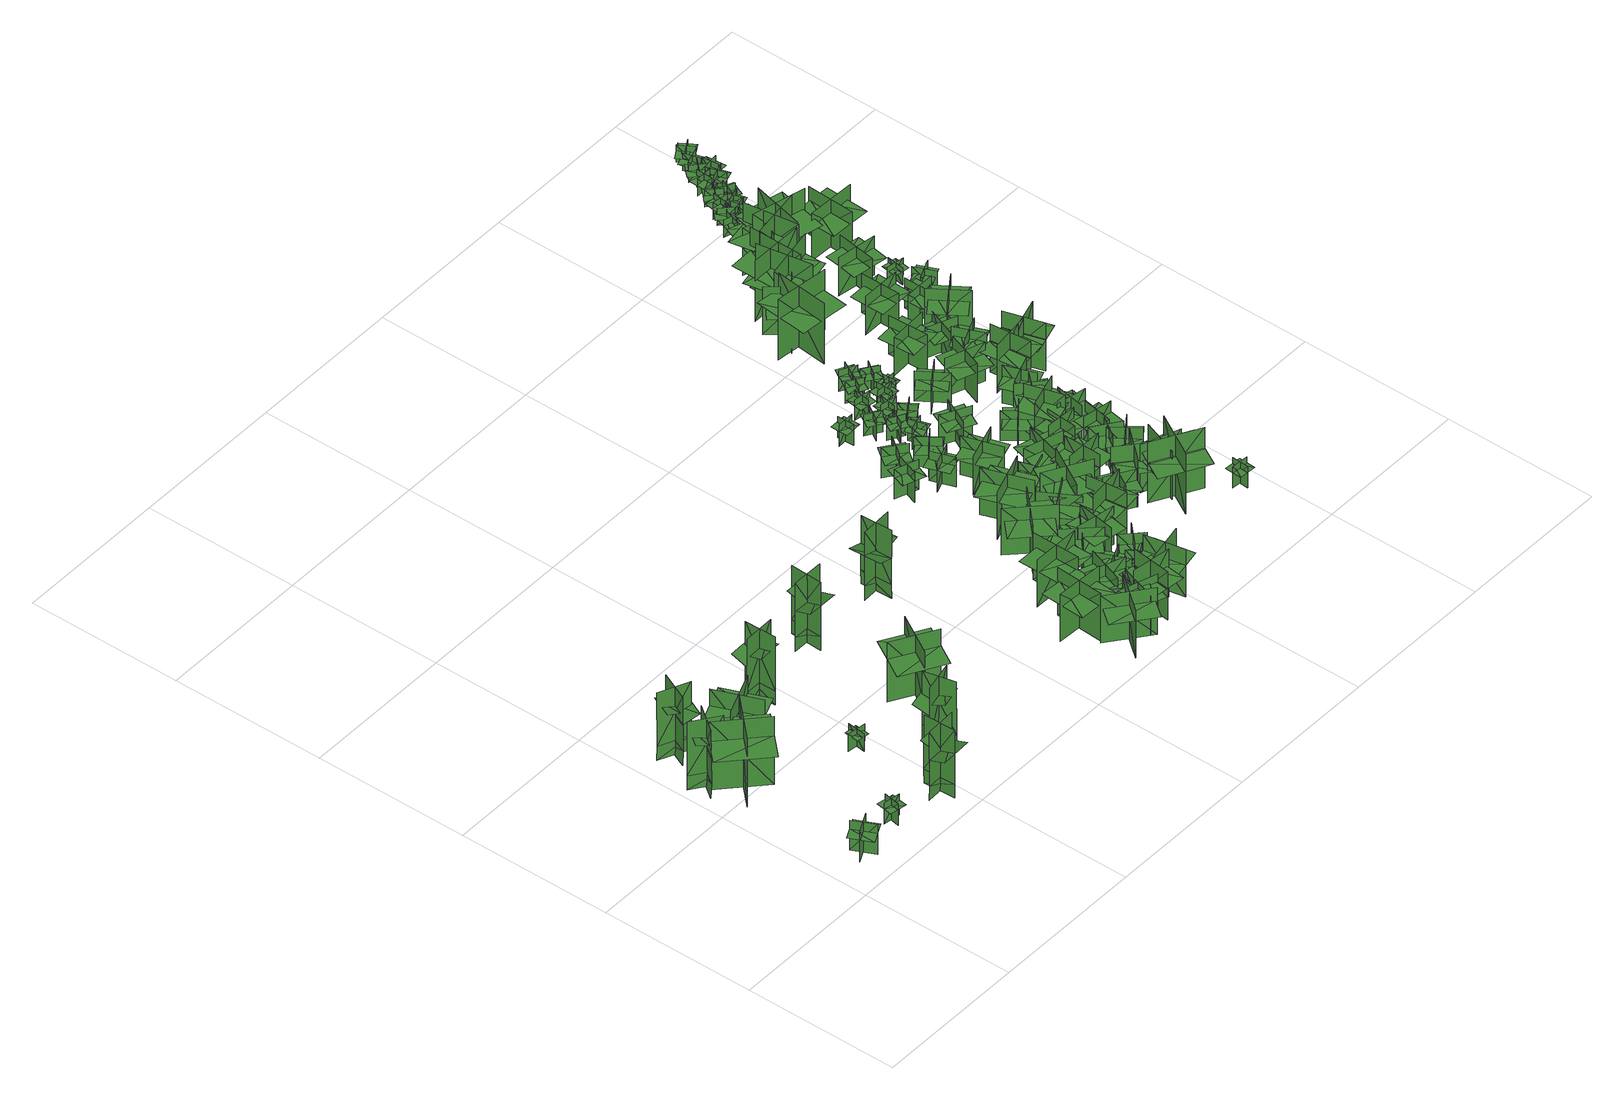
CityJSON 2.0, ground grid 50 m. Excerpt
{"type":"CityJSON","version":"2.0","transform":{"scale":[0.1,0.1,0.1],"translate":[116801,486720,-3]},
"CityObjects":{
"tree1":{"type":"SolitaryVegetationObject","geometry":[{"type":"MultiSurface","lod":"1","boundaries":[[[0,1,2]],[[0,2,3]],[[4,5,6]],[[4,6,7]],[[8,9,10]],[[8,10,11]],[[8,11,12]],[[8,12,13]]]}]},
"tree2":{"type":"SolitaryVegetationObject","geometry":[{"type":"MultiSurface","lod":"1","boundaries":[[[14,15,16]],[[14,16,17]],[[18,19,20]],[[18,20,21]],[[22,23,19]],[[22,19,18]],[[24,25,15]],[[24,15,14]],[[26,27,28]],[[26,28,29]],[[30,31,32]],[[30,32,33]]]}]},
"tree3":{"type":"SolitaryVegetationObject","geometry":[{"type":"MultiSurface","lod":"1","boundaries":[[[34,35,36]],[[34,36,37]],[[38,39,40]],[[38,40,41]],[[42,43,44]],[[42,44,45]],[[42,45,46]],[[42,46,47]]]}]},
"tree4":{"type":"SolitaryVegetationObject","geometry":[{"type":"MultiSurface","lod":"1","boundaries":[[[48,49,50]],[[48,50,51]],[[52,53,54]],[[52,54,55]],[[56,57,58]],[[56,58,59]],[[56,59,60]],[[56,60,61]]]}]},
"tree5":{"type":"SolitaryVegetationObject","geometry":[{"type":"MultiSurface","lod":"1","boundaries":[[[62,63,64]],[[62,64,65]],[[66,67,68]],[[66,68,69]],[[70,71,67]],[[70,67,66]],[[72,73,63]],[[72,63,62]],[[74,75,76]],[[74,76,77]],[[78,79,80]],[[78,80,81]]]}]},
"tree6":{"type":"SolitaryVegetationObject","geometry":[{"type":"MultiSurface","lod":"1","boundaries":[[[82,83,84]],[[82,84,85]],[[86,87,88]],[[86,88,89]],[[90,91,92]],[[90,92,93]],[[90,93,94]],[[90,94,95]]]}]},
"tree7":{"type":"SolitaryVegetationObject","geometry":[{"type":"MultiSurface","lod":"1","boundaries":[[[96,97,98]],[[96,98,99]],[[100,101,102]],[[100,102,103]],[[104,105,101]],[[104,101,100]],[[106,107,97]],[[106,97,96]],[[108,109,110]],[[108,110,111]],[[112,113,114]],[[112,114,115]]]}]},
"tree8":{"type":"SolitaryVegetationObject","geometry":[{"type":"MultiSurface","lod":"1","boundaries":[[[116,117,118]],[[116,118,119]],[[120,121,122]],[[120,122,123]],[[124,125,126]],[[124,126,127]],[[124,127,128]],[[124,128,129]]]}]},
"tree9":{"type":"SolitaryVegetationObject","geometry":[{"type":"MultiSurface","lod":"1","boundaries":[[[130,131,132]],[[130,132,133]],[[134,135,136]],[[134,136,137]],[[138,139,135]],[[138,135,134]],[[140,141,131]],[[140,131,130]],[[142,143,144]],[[142,144,145]],[[146,147,148]],[[146,148,149]]]}]},
"tree10":{"type":"SolitaryVegetationObject","geometry":[{"type":"MultiSurface","lod":"1","boundaries":[[[150,151,152]],[[150,152,153]],[[154,155,156]],[[154,156,157]],[[158,159,155]],[[158,155,154]],[[160,161,151]],[[160,151,150]],[[162,163,164]],[[162,164,165]],[[166,167,168]],[[166,168,169]]]}]},
"tree11":{"type":"SolitaryVegetationObject","geometry":[{"type":"MultiSurface","lod":"1","boundaries":[[[170,171,172]],[[170,172,173]],[[174,175,176]],[[174,176,177]],[[178,179,180]],[[178,180,181]],[[178,181,182]],[[178,182,183]]]}]},
"tree12":{"type":"SolitaryVegetationObject","geometry":[{"type":"MultiSurface","lod":"1","boundaries":[[[184,185,186]],[[184,186,187]],[[188,189,190]],[[188,190,191]],[[192,193,189]],[[192,189,188]],[[194,195,185]],[[194,185,184]],[[196,197,198]],[[196,198,199]],[[200,201,202]],[[200,202,203]]]}]},
"tree13":{"type":"SolitaryVegetationObject","geometry":[{"type":"MultiSurface","lod":"1","boundaries":[[[204,205,206]],[[204,206,207]],[[208,209,210]],[[208,210,211]],[[212,213,209]],[[212,209,208]],[[214,215,205]],[[214,205,204]],[[216,217,218]],[[216,218,219]],[[220,221,222]],[[220,222,223]]]}]},
"tree14":{"type":"SolitaryVegetationObject","geometry":[{"type":"MultiSurface","lod":"1","boundaries":[[[224,225,226]],[[224,226,227]],[[228,229,230]],[[228,230,231]],[[232,233,234]],[[232,234,235]],[[232,235,236]],[[232,236,237]]]}]},
"tree15":{"type":"SolitaryVegetationObject","geometry":[{"type":"MultiSurface","lod":"1","boundaries":[[[238,239,240]],[[238,240,241]],[[242,243,244]],[[242,244,245]],[[246,247,248]],[[246,248,249]],[[246,249,250]],[[246,250,251]]]}]},
"tree16":{"type":"SolitaryVegetationObject","geometry":[{"type":"MultiSurface","lod":"1","boundaries":[[[252,253,254]],[[252,254,255]],[[256,257,258]],[[256,258,259]],[[260,261,262]],[[260,262,263]],[[260,263,264]],[[260,264,265]]]}]},
"tree17":{"type":"SolitaryVegetationObject","geometry":[{"type":"MultiSurface","lod":"1","boundaries":[[[266,267,268]],[[266,268,269]],[[270,271,272]],[[270,272,273]],[[274,275,276]],[[274,276,277]],[[274,277,278]],[[274,278,279]]]}]},
"tree18":{"type":"SolitaryVegetationObject","geometry":[{"type":"MultiSurface","lod":"1","boundaries":[[[280,281,282]],[[280,282,283]],[[284,285,286]],[[284,286,287]],[[288,289,290]],[[288,290,291]],[[288,291,292]],[[288,292,293]]]}]},
"tree19":{"type":"SolitaryVegetationObject","geometry":[{"type":"MultiSurface","lod":"1","boundaries":[[[294,295,296]],[[294,296,297]],[[298,299,300]],[[298,300,301]],[[302,303,304]],[[302,304,305]],[[302,303,306]],[[302,306,307]]]}]},
"tree20":{"type":"SolitaryVegetationObject","geometry":[{"type":"MultiSurface","lod":"1","boundaries":[[[308,309,310]],[[308,310,311]],[[312,313,314]],[[312,314,315]],[[316,317,318]],[[316,318,319]],[[316,319,320]],[[316,320,321]]]}]},
"tree21":{"type":"SolitaryVegetationObject","geometry":[{"type":"MultiSurface","lod":"1","boundaries":[[[322,323,324]],[[322,324,325]],[[326,327,328]],[[326,328,329]],[[330,331,332]],[[330,332,333]],[[330,333,334]],[[330,334,335]]]}]},
"tree22":{"type":"SolitaryVegetationObject","geometry":[{"type":"MultiSurface","lod":"1","boundaries":[[[336,337,338]],[[336,338,339]],[[340,341,342]],[[340,342,343]],[[344,345,346]],[[344,346,347]],[[344,345,348]],[[344,348,349]]]}]},
"tree23":{"type":"SolitaryVegetationObject","geometry":[{"type":"MultiSurface","lod":"1","boundaries":[[[350,351,352]],[[350,352,353]],[[354,355,356]],[[354,356,357]],[[358,359,360]],[[358,360,361]],[[358,361,362]],[[358,362,363]]]}]},
"tree24":{"type":"SolitaryVegetationObject","geometry":[{"type":"MultiSurface","lod":"1","boundaries":[[[364,365,366]],[[364,366,367]],[[368,369,370]],[[368,370,371]],[[372,373,374]],[[372,374,375]],[[372,375,376]],[[372,376,377]]]}]},
"tree25":{"type":"SolitaryVegetationObject","geometry":[{"type":"MultiSurface","lod":"1","boundaries":[[[378,379,380]],[[378,380,381]],[[382,383,384]],[[382,384,385]],[[386,387,388]],[[386,388,389]],[[386,389,390]],[[386,390,391]]]}]},
"tree26":{"type":"SolitaryVegetationObject","geometry":[{"type":"MultiSurface","lod":"1","boundaries":[[[392,393,394]],[[392,394,395]],[[396,397,398]],[[396,398,399]],[[400,401,402]],[[400,402,403]],[[400,401,404]],[[400,404,405]]]}]},
"tree27":{"type":"SolitaryVegetationObject","geometry":[{"type":"MultiSurface","lod":"1","boundaries":[[[406,407,408]],[[406,408,409]],[[410,411,412]],[[410,412,413]],[[414,415,416]],[[414,416,417]],[[414,417,418]],[[414,418,419]]]}]},
"tree28":{"type":"SolitaryVegetationObject","geometry":[{"type":"MultiSurface","lod":"1","boundaries":[[[420,421,422]],[[420,422,423]],[[424,425,426]],[[424,426,427]],[[428,429,430]],[[428,430,431]],[[428,431,432]],[[428,432,433]]]}]},
"tree29":{"type":"SolitaryVegetationObject","geometry":[{"type":"MultiSurface","lod":"1","boundaries":[[[434,435,436]],[[434,436,437]],[[438,439,440]],[[438,440,441]],[[442,443,444]],[[442,444,445]],[[442,445,446]],[[442,446,447]]]}]},
"tree30":{"type":"SolitaryVegetationObject","geometry":[{"type":"MultiSurface","lod":"1","boundaries":[[[448,449,450]],[[448,450,451]],[[452,453,454]],[[452,454,455]],[[456,457,458]],[[456,458,459]],[[456,459,460]],[[456,460,461]]]}]},
"tree31":{"type":"SolitaryVegetationObject","geometry":[{"type":"MultiSurface","lod":"1","boundaries":[[[462,463,464]],[[462,464,465]],[[466,467,468]],[[466,468,469]],[[470,471,472]],[[470,472,473]],[[470,471,474]],[[470,474,475]]]}]},
"tree32":{"type":"SolitaryVegetationObject","geometry":[{"type":"MultiSurface","lod":"1","boundaries":[[[476,477,478]],[[476,478,479]],[[480,481,482]],[[480,482,483]],[[484,485,486]],[[484,486,487]],[[484,487,488]],[[484,488,489]]]}]},
"tree33":{"type":"SolitaryVegetationObject","geometry":[{"type":"MultiSurface","lod":"1","boundaries":[[[490,491,492]],[[490,492,493]],[[494,495,496]],[[494,496,497]],[[498,499,500]],[[498,500,501]],[[498,501,502]],[[498,502,503]]]}]},
"tree34":{"type":"SolitaryVegetationObject","geometry":[{"type":"MultiSurface","lod":"1","boundaries":[[[504,505,506]],[[504,506,507]],[[508,509,510]],[[508,510,511]],[[512,513,514]],[[512,514,515]],[[512,515,516]],[[512,516,517]]]}]},
"tree35":{"type":"SolitaryVegetationObject","geometry":[{"type":"MultiSurface","lod":"1","boundaries":[[[518,519,520]],[[518,520,521]],[[522,523,524]],[[522,524,525]],[[526,527,528]],[[526,528,529]],[[526,529,530]],[[526,530,531]]]}]},
"tree36":{"type":"SolitaryVegetationObject","geometry":[{"type":"MultiSurface","lod":"1","boundaries":[[[532,533,534]],[[532,534,535]],[[536,537,538]],[[536,538,539]],[[540,541,542]],[[540,542,543]],[[540,543,544]],[[540,544,545]]]}]},
"tree37":{"type":"SolitaryVegetationObject","geometry":[{"type":"MultiSurface","lod":"1","boundaries":[[[546,547,548]],[[546,548,549]],[[550,551,552]],[[550,552,553]],[[554,555,556]],[[554,556,557]],[[554,557,558]],[[554,558,559]]]}]},
"tree38":{"type":"SolitaryVegetationObject","geometry":[{"type":"MultiSurface","lod":"1","boundaries":[[[560,561,562]],[[560,562,563]],[[564,565,566]],[[564,566,567]],[[568,569,570]],[[568,570,571]],[[568,571,572]],[[568,572,573]]]}]},
"tree39":{"type":"SolitaryVegetationObject","geometry":[{"type":"MultiSurface","lod":"1","boundaries":[[[574,575,576]],[[574,576,577]],[[578,579,580]],[[578,580,581]],[[582,583,584]],[[582,584,585]],[[582,585,586]],[[582,586,587]]]}]},
"tree40":{"type":"SolitaryVegetationObject","geometry":[{"type":"MultiSurface","lod":"1","boundaries":[[[588,589,590]],[[588,590,591]],[[592,593,594]],[[592,594,595]],[[596,597,598]],[[596,598,599]],[[596,599,600]],[[596,600,601]]]}]},
"tree41":{"type":"SolitaryVegetationObject","geometry":[{"type":"MultiSurface","lod":"1","boundaries":[[[602,603,604]],[[602,604,605]],[[606,607,608]],[[606,608,609]],[[610,611,612]],[[610,612,613]],[[610,613,614]],[[610,614,615]]]}]},
"tree42":{"type":"SolitaryVegetationObject","geometry":[{"type":"MultiSurface","lod":"1","boundaries":[[[616,617,618]],[[616,618,619]],[[620,621,622]],[[620,622,623]],[[624,625,626]],[[624,626,627]],[[624,627,628]],[[624,628,629]]]}]},
"tree43":{"type":"SolitaryVegetationObject","geometry":[{"type":"MultiSurface","lod":"1","boundaries":[[[630,631,632]],[[630,632,633]],[[634,635,636]],[[634,636,637]],[[638,639,640]],[[638,640,641]],[[638,641,642]],[[638,642,643]]]}]},
"tree44":{"type":"SolitaryVegetationObject","geometry":[{"type":"MultiSurface","lod":"1","boundaries":[[[644,645,646]],[[644,646,647]],[[648,649,650]],[[648,650,651]],[[652,653,654]],[[652,654,655]],[[652,655,656]],[[652,656,657]]]}]},
"tree45":{"type":"SolitaryVegetationObject","geometry":[{"type":"MultiSurface","lod":"1","boundaries":[[[658,659,660]],[[658,660,661]],[[662,663,664]],[[662,664,665]],[[666,667,668]],[[666,668,669]],[[666,669,670]],[[666,670,671]]]}]},
"tree46":{"type":"SolitaryVegetationObject","geometry":[{"type":"MultiSurface","lod":"1","boundaries":[[[672,673,674]],[[672,674,675]],[[676,677,678]],[[676,678,679]],[[680,681,682]],[[680,682,683]],[[680,681,684]],[[680,684,685]]]}]},
"tree47":{"type":"SolitaryVegetationObject","geometry":[{"type":"MultiSurface","lod":"1","boundaries":[[[686,687,688]],[[686,688,689]],[[690,691,692]],[[690,692,693]],[[694,695,696]],[[694,696,697]],[[694,697,698]],[[694,698,699]]]}]},
"tree48":{"type":"SolitaryVegetationObject","geometry":[{"type":"MultiSurface","lod":"1","boundaries":[[[700,701,702]],[[700,702,703]],[[704,705,706]],[[704,706,707]],[[708,709,710]],[[708,710,711]],[[708,711,712]],[[708,712,713]]]}]},
"tree49":{"type":"SolitaryVegetationObject","geometry":[{"type":"MultiSurface","lod":"1","boundaries":[[[714,715,716]],[[714,716,717]],[[718,719,720]],[[718,720,721]],[[722,723,724]],[[722,724,725]],[[722,725,726]],[[722,726,727]]]}]},
"tree50":{"type":"SolitaryVegetationObject","geometry":[{"type":"MultiSurface","lod":"1","boundaries":[[[728,729,730]],[[728,730,731]],[[732,733,734]],[[732,734,735]],[[736,737,738]],[[736,738,739]],[[736,737,740]],[[736,740,741]]]}]},
"tree51":{"type":"SolitaryVegetationObject","geometry":[{"type":"MultiSurface","lod":"1","boundaries":[[[742,743,744]],[[742,744,745]],[[746,747,748]],[[746,748,749]],[[750,751,752]],[[750,752,753]],[[750,753,754]],[[750,754,755]]]}]},
"tree52":{"type":"SolitaryVegetationObject","geometry":[{"type":"MultiSurface","lod":"1","boundaries":[[[756,757,758]],[[756,758,759]],[[760,761,762]],[[760,762,763]],[[764,765,766]],[[764,766,767]],[[764,767,768]],[[764,768,769]]]}]},
"tree53":{"type":"SolitaryVegetationObject","geometry":[{"type":"MultiSurface","lod":"1","boundaries":[[[770,771,772]],[[770,772,773]],[[774,775,776]],[[774,776,777]],[[778,779,780]],[[778,780,781]],[[778,779,782]],[[778,782,783]]]}]},
"tree54":{"type":"SolitaryVegetationObject","geometry":[{"type":"MultiSurface","lod":"1","boundaries":[[[784,785,786]],[[784,786,787]],[[788,789,790]],[[788,790,791]],[[792,793,794]],[[792,794,795]],[[792,795,796]],[[792,796,797]]]}]},
"tree55":{"type":"SolitaryVegetationObject","geometry":[{"type":"MultiSurface","lod":"1","boundaries":[[[798,799,800]],[[798,800,801]],[[802,803,804]],[[802,804,805]],[[806,807,808]],[[806,808,809]],[[806,809,810]],[[806,810,811]]]}]},
"tree56":{"type":"SolitaryVegetationObject","geometry":[{"type":"MultiSurface","lod":"1","boundaries":[[[812,813,814]],[[812,814,815]],[[816,817,818]],[[816,818,819]],[[820,821,822]],[[820,822,823]],[[820,823,824]],[[820,824,825]]]}]},
"tree57":{"type":"SolitaryVegetationObject","geometry":[{"type":"MultiSurface","lod":"1","boundaries":[[[826,827,828]],[[826,828,829]],[[830,831,832]],[[830,832,833]],[[834,835,836]],[[834,836,837]],[[834,837,838]],[[834,838,839]]]}]},
"tree58":{"type":"SolitaryVegetationObject","geometry":[{"type":"MultiSurface","lod":"1","boundaries":[[[840,841,842]],[[840,842,843]],[[844,845,846]],[[844,846,847]],[[848,849,850]],[[848,850,851]],[[848,851,852]],[[848,852,853]]]}]},
"tree59":{"type":"SolitaryVegetationObject","geometry":[{"type":"MultiSurface","lod":"1","boundaries":[[[854,855,856]],[[854,856,857]],[[858,859,860]],[[858,860,861]],[[862,863,864]],[[862,864,865]],[[862,865,866]],[[862,866,867]]]}]},
"tree60":{"type":"SolitaryVegetationObject","geometry":[{"type":"MultiSurface","lod":"1","boundaries":[[[868,869,870]],[[868,870,871]],[[872,873,874]],[[872,874,875]],[[876,877,878]],[[876,878,879]],[[876,879,880]],[[876,880,881]]]}]},
"tree61":{"type":"SolitaryVegetationObject","geometry":[{"type":"MultiSurface","lod":"1","boundaries":[[[882,883,884]],[[882,884,885]],[[886,887,888]],[[886,888,889]],[[890,891,892]],[[890,892,893]],[[890,893,894]],[[890,894,895]]]}]},
"tree62":{"type":"SolitaryVegetationObject","geometry":[{"type":"MultiSurface","lod":"1","boundaries":[[[896,897,898]],[[896,898,899]],[[900,901,902]],[[900,902,903]],[[904,905,906]],[[904,906,907]],[[904,907,908]],[[904,908,909]]]}]},
"tree63":{"type":"SolitaryVegetationObject","geometry":[{"type":"MultiSurface","lod":"1","boundaries":[[[910,911,912]],[[910,912,913]],[[914,915,916]],[[914,916,917]],[[918,919,920]],[[918,920,921]],[[918,921,922]],[[918,922,923]]]}]},
"tree64":{"type":"SolitaryVegetationObject","geometry":[{"type":"MultiSurface","lod":"1","boundaries":[[[924,925,926]],[[924,926,927]],[[928,929,930]],[[928,930,931]],[[932,933,934]],[[932,934,935]],[[932,935,936]],[[932,936,937]]]}]},
"tree65":{"type":"SolitaryVegetationObject","geometry":[{"type":"MultiSurface","lod":"1","boundaries":[[[938,939,940]],[[938,940,941]],[[942,943,944]],[[942,944,945]],[[946,947,948]],[[946,948,949]],[[946,949,950]],[[946,950,951]]]}]},
"tree66":{"type":"SolitaryVegetationObject","geometry":[{"type":"MultiSurface","lod":"1","boundaries":[[[952,953,954]],[[952,954,955]],[[956,957,958]],[[956,958,959]],[[960,961,962]],[[960,962,963]],[[960,963,964]],[[960,964,965]]]}]},
"tree67":{"type":"SolitaryVegetationObject","geometry":[{"type":"MultiSurface","lod":"1","boundaries":[[[966,967,968]],[[966,968,969]],[[970,971,972]],[[970,972,973]],[[974,975,976]],[[974,976,977]],[[974,977,978]],[[974,978,979]]]}]},
"tree68":{"type":"SolitaryVegetationObject","geometry":[{"type":"MultiSurface","lod":"1","boundaries":[[[980,981,982]],[[980,982,983]],[[984,985,986]],[[984,986,987]],[[988,989,990]],[[988,990,991]],[[988,991,992]],[[988,992,993]]]}]},
"tree69":{"type":"SolitaryVegetationObject","geometry":[{"type":"MultiSurface","lod":"1","boundaries":[[[994,995,996]],[[994,996,997]],[[998,999,1000]],[[998,1000,1001]],[[1002,1003,1004]],[[1002,1004,1005]],[[1002,1005,1006]],[[1002,1006,1007]]]}]},
"tree70":{"type":"SolitaryVegetationObject","geometry":[{"type":"MultiSurface","lod":"1","boundaries":[[[1008,1009,1010]],[[1008,1010,1011]],[[1012,1013,1014]],[[1012,1014,1015]],[[1016,1017,1018]],[[1016,1018,1019]],[[1016,1019,1020]],[[1016,1020,1021]]]}]},
"tree71":{"type":"SolitaryVegetationObject","geometry":[{"type":"MultiSurface","lod":"1","boundaries":[[[1022,1023,1024]],[[1022,1024,1025]],[[1026,1027,1028]],[[1026,1028,1029]],[[1030,1031,1032]],[[1030,1032,1033]],[[1030,1033,1034]],[[1030,1034,1035]]]}]},
"tree72":{"type":"SolitaryVegetationObject","geometry":[{"type":"MultiSurface","lod":"1","boundaries":[[[1036,1037,1038]],[[1036,1038,1039]],[[1040,1041,1042]],[[1040,1042,1043]],[[1044,1045,1046]],[[1044,1046,1047]],[[1044,1045,1048]],[[1044,1048,1049]]]}]},
"tree73":{"type":"SolitaryVegetationObject","geometry":[{"type":"MultiSurface","lod":"1","boundaries":[[[1050,1051,1052]],[[1050,1052,1053]],[[1054,1055,1056]],[[1054,1056,1057]],[[1058,1059,1060]],[[1058,1060,1061]],[[1058,1061,1062]],[[1058,1062,1063]]]}]},
"tree74":{"type":"SolitaryVegetationObject","geometry":[{"type":"MultiSurface","lod":"1","boundaries":[[[1064,1065,1066]],[[1064,1066,1067]],[[1068,1069,1070]],[[1068,1070,1071]],[[1072,1073,1074]],[[1072,1074,1075]],[[1072,1075,1076]],[[1072,1076,1077]]]}]},
"tree75":{"type":"SolitaryVegetationObject","geometry":[{"type":"MultiSurface","lod":"1","boundaries":[[[1078,1079,1080]],[[1078,1080,1081]],[[1082,1083,1084]],[[1082,1084,1085]],[[1086,1087,1088]],[[1086,1088,1089]],[[1086,1089,1090]],[[1086,1090,1091]]]}]},
"tree76":{"type":"SolitaryVegetationObject","geometry":[{"type":"MultiSurface","lod":"1","boundaries":[[[1092,1093,1094]],[[1092,1094,1095]],[[1096,1097,1098]],[[1096,1098,1099]],[[1100,1101,1102]],[[1100,1102,1103]],[[1100,1103,1104]],[[1100,1104,1105]]]}]},
"tree77":{"type":"SolitaryVegetationObject","geometry":[{"type":"MultiSurface","lod":"1","boundaries":[[[1106,1107,1108]],[[1106,1108,1109]],[[1110,1111,1112]],[[1110,1112,1113]],[[1114,1115,1116]],[[1114,1116,1117]],[[1114,1117,1118]],[[1114,1118,1119]]]}]},
"tree78":{"type":"SolitaryVegetationObject","geometry":[{"type":"MultiSurface","lod":"1","boundaries":[[[1120,1121,1122]],[[1120,1122,1123]],[[1124,1125,1126]],[[1124,1126,1127]],[[1128,1129,1130]],[[1128,1130,1131]],[[1128,1129,1132]],[[1128,1132,1133]]]}]},
"tree79":{"type":"SolitaryVegetationObject","geometry":[{"type":"MultiSurface","lod":"1","boundaries":[[[1134,1135,1136]],[[1134,1136,1137]],[[1138,1139,1140]],[[1138,1140,1141]],[[1142,1143,1144]],[[1142,1144,1145]],[[1142,1145,1146]],[[1142,1146,1147]]]}]},
"tree80":{"type":"SolitaryVegetationObject","geometry":[{"type":"MultiSurface","lod":"1","boundaries":[[[1148,1149,1150]],[[1148,1150,1151]],[[1152,1153,1154]],[[1152,1154,1155]],[[1156,1157,1158]],[[1156,1158,1159]],[[1156,1159,1160]],[[1156,1160,1161]]]}]},
"tree81":{"type":"SolitaryVegetationObject","geometry":[{"type":"MultiSurface","lod":"1","boundaries":[[[1162,1163,1164]],[[1162,1164,1165]],[[1166,1167,1168]],[[1166,1168,1169]],[[1170,1171,1172]],[[1170,1172,1173]],[[1170,1173,1174]],[[1170,1174,1175]]]}]},
"tree82":{"type":"SolitaryVegetationObject","geometry":[{"type":"MultiSurface","lod":"1","boundaries":[[[1176,1177,1178]],[[1176,1178,1179]],[[1180,1181,1182]],[[1180,1182,1183]],[[1184,1185,1186]],[[1184,1186,1187]],[[1184,1187,1188]],[[1184,1188,1189]]]}]},
"tree83":{"type":"SolitaryVegetationObject","geometry":[{"type":"MultiSurface","lod":"1","boundaries":[[[1190,1191,1192]],[[1190,1192,1193]],[[1194,1195,1196]],[[1194,1196,1197]],[[1198,1199,1200]],[[1198,1200,1201]],[[1198,1201,1202]],[[1198,1202,1203]]]}]},
"tree84":{"type":"SolitaryVegetationObject","geometry":[{"type":"MultiSurface","lod":"1","boundaries":[[[1204,1205,1206]],[[1204,1206,1207]],[[1208,1209,1210]],[[1208,1210,1211]],[[1212,1213,1214]],[[1212,1214,1215]],[[1212,1215,1216]],[[1212,1216,1217]]]}]},
"tree85":{"type":"SolitaryVegetationObject","geometry":[{"type":"MultiSurface","lod":"1","boundaries":[[[1218,1219,1220]],[[1218,1220,1221]],[[1222,1223,1224]],[[1222,1224,1225]],[[1226,1227,1228]],[[1226,1228,1229]],[[1226,1229,1230]],[[1226,1230,1231]]]}]},
"tree86":{"type":"SolitaryVegetationObject","geometry":[{"type":"MultiSurface","lod":"1","boundaries":[[[1232,1233,1234]],[[1232,1234,1235]],[[1236,1237,1238]],[[1236,1238,1239]],[[1240,1241,1242]],[[1240,1242,1243]],[[1240,1243,1244]],[[1240,1244,1245]]]}]},
"tree87":{"type":"SolitaryVegetationObject","geometry":[{"type":"MultiSurface","lod":"1","boundaries":[[[1246,1247,1248]],[[1246,1248,1249]],[[1250,1251,1252]],[[1250,1252,1253]],[[1254,1255,1256]],[[1254,1256,1257]],[[1254,1257,1258]],[[1254,1258,1259]]]}]},
"tree88":{"type":"SolitaryVegetationObject","geometry":[{"type":"MultiSurface","lod":"1","boundaries":[[[1260,1261,1262]],[[1260,1262,1263]],[[1264,1265,1266]],[[1264,1266,1267]],[[1268,1269,1270]],[[1268,1270,1271]],[[1268,1271,1272]],[[1268,1272,1273]]]}]},
"tree89":{"type":"SolitaryVegetationObject","geometry":[{"type":"MultiSurface","lod":"1","boundaries":[[[1274,1275,1276]],[[1274,1276,1277]],[[1278,1279,1280]],[[1278,1280,1281]],[[1282,1283,1284]],[[1282,1284,1285]],[[1282,1285,1286]],[[1282,1286,1287]]]}]},
"tree90":{"type":"SolitaryVegetationObject","geometry":[{"type":"MultiSurface","lod":"1","boundaries":[[[1288,1289,1290]],[[1288,1290,1291]],[[1292,1293,1294]],[[1292,1294,1295]],[[1296,1297,1298]],[[1296,1298,1299]],[[1296,1299,1300]],[[1296,1300,1301]]]}]},
"tree91":{"type":"SolitaryVegetationObject","geometry":[{"type":"MultiSurface","lod":"1","boundaries":[[[1302,1303,1304]],[[1302,1304,1305]],[[1306,1307,1308]],[[1306,1308,1309]],[[1310,1311,1312]],[[1310,1312,1313]],[[1310,1313,1314]],[[1310,1314,1315]]]}]},
"tree92":{"type":"SolitaryVegetationObject","geometry":[{"type":"MultiSurface","lod":"1","boundaries":[[[1316,1317,1318]],[[1316,1318,1319]],[[1320,1321,1322]],[[1320,1322,1323]],[[1324,1325,1326]],[[1324,1326,1327]],[[1324,1327,1328]],[[1324,1328,1329]]]}]},
"tree93":{"type":"SolitaryVegetationObject","geometry":[{"type":"MultiSurface","lod":"1","boundaries":[[[1330,1331,1332]],[[1330,1332,1333]],[[1334,1335,1336]],[[1334,1336,1337]],[[1338,1339,1340]],[[1338,1340,1341]],[[1338,1341,1342]],[[1338,1342,1343]]]}]},
"tree94":{"type":"SolitaryVegetationObject","geometry":[{"type":"MultiSurface","lod":"1","boundaries":[[[1344,1345,1346]],[[1344,1346,1347]],[[1348,1349,1350]],[[1348,1350,1351]],[[1352,1353,1354]],[[1352,1354,1355]],[[1352,1355,1356]],[[1352,1356,1357]]]}]},
"tree95":{"type":"SolitaryVegetationObject","geometry":[{"type":"MultiSurface","lod":"1","boundaries":[[[1358,1359,1360]],[[1358,1360,1361]],[[1362,1363,1364]],[[1362,1364,1365]],[[1366,1367,1368]],[[1366,1368,1369]],[[1366,1369,1370]],[[1366,1370,1371]]]}]},
"tree96":{"type":"SolitaryVegetationObject","geometry":[{"type":"MultiSurface","lod":"1","boundaries":[[[1372,1373,1374]],[[1372,1374,1375]],[[1376,1377,1378]],[[1376,1378,1379]],[[1380,1381,1382]],[[1380,1382,1383]],[[1380,1383,1384]],[[1380,1384,1385]]]}]},
"tree97":{"type":"SolitaryVegetationObject","geometry":[{"type":"MultiSurface","lod":"1","boundaries":[[[1386,1387,1388]],[[1386,1388,1389]],[[1390,1391,1392]],[[1390,1392,1393]],[[1394,1395,1396]],[[1394,1396,1397]],[[1394,1397,1398]],[[1394,1398,1399]]]}]},
"tree98":{"type":"SolitaryVegetationObject","geometry":[{"type":"MultiSurface","lod":"1","boundaries":[[[1400,1401,1402]],[[1400,1402,1403]],[[1404,1405,1406]],[[1404,1406,1407]],[[1408,1409,1410]],[[1408,1410,1411]],[[1408,1411,1412]],[[1408,1412,1413]]]}]},
"tree99":{"type":"SolitaryVegetationObject","geometry":[{"type":"MultiSurface","lod":"1","boundaries":[[[1414,1415,1416]],[[1414,1416,1417]],[[1418,1419,1420]],[[1418,1420,1421]],[[1422,1423,1424]],[[1422,1424,1425]],[[1422,1425,1426]],[[1422,1426,1427]]]}]},
"tree100":{"type":"SolitaryVegetationObject","geometry":[{"type":"MultiSurface","lod":"1","boundaries":[[[1428,1429,1430]],[[1428,1430,1431]],[[1432,1433,1434]],[[1432,1434,1435]],[[1436,1437,1438]],[[1436,1438,1439]],[[1436,1439,1440]],[[1436,1440,1441]]]}]},
"tree101":{"type":"SolitaryVegetationObject","geometry":[{"type":"MultiSurface","lod":"1","boundaries":[[[1442,1443,1444]],[[1442,1444,1445]],[[1446,1447,1448]],[[1446,1448,1449]],[[1450,1451,1452]],[[1450,1452,1453]],[[1450,1453,1454]],[[1450,1454,1455]]]}]}
},
"vertices":[
[158,127,18],[89,92,18],[89,92,126],[158,127,126],[109,144,18],[144,74,18],[144,74,126],[109,144,126],[109,144,95],[75,126,95],[109,57,95],[144,74,95],[178,92,95],[144,161,95],
[103,655,64],[42,571,64],[40,572,259],[101,656,259],[25,643,65],[109,582,65],[109,583,259],[26,644,259],[26,644,13],[109,583,13],[101,656,13],[40,572,13],[102,656,159],[41,572,159],[83,541,178],[144,624,178],[49,583,190],[94,646,190],[63,669,201],[17,606,201],
[77,475,10],[199,603,10],[199,603,256],[77,475,256],[195,477,10],[66,599,10],[66,599,256],[195,477,256],[195,477,187],[256,541,187],[127,663,187],[66,599,187],[5,535,187],[134,413,187],
[279,159,19],[270,105,19],[270,105,96],[279,159,96],[249,138,19],[304,129,19],[304,129,96],[249,138,96],[249,138,74],[245,111,74],[299,102,74],[304,129,74],[308,156,74],[254,165,74],
[141,810,64],[98,715,64],[97,716,258],[139,810,258],[67,782,64],[162,740,64],[162,740,258],[68,783,258],[68,783,12],[162,740,12],[139,810,12],[97,716,12],[140,810,159],[97,716,159],[145,694,177],[188,788,177],[103,729,189],[134,800,189],[99,816,200],[67,744,200],
[161,601,12],[305,659,12],[305,659,227],[161,601,227],[256,560,12],[198,704,12],[198,704,227],[256,560,227],[256,560,167],[328,589,167],[269,733,167],[198,704,167],[126,674,167],[184,531,167],
[495,100,80],[392,95,80],[392,97,275],[495,101,275],[438,153,80],[442,49,80],[443,49,275],[439,153,275],[439,153,29],[443,49,29],[495,101,29],[392,97,29],[495,101,175],[392,96,175],[394,44,194],[497,48,194],[406,97,206],[484,101,206],[482,140,216],[404,136,216],
[444,365,21],[452,426,21],[452,426,83],[444,365,83],[477,390,21],[477,390,83],[416,398,83],[416,398,21],[445,370,67],[466,368,67],[470,417,67],[449,418,67],[429,420,67],[425,372,67],
[539,215,74],[639,239,74],[640,237,269],[539,214,269],[605,174,75],[581,275,75],[580,274,269],[604,174,269],[604,174,23],[580,274,23],[539,214,23],[640,237,23],[539,214,169],[640,238,169],[628,289,188],[527,266,188],[626,235,200],[550,216,200],[560,178,211],[635,196,211],
[386,729,68],[489,730,68],[489,729,263],[386,727,263],[441,674,69],[440,777,69],[439,777,263],[441,674,263],[441,674,17],[439,777,17],[386,727,17],[489,729,17],[386,728,163],[489,729,163],[488,782,182],[385,780,182],[475,729,194],[397,727,194],[398,688,205],[476,690,205],
[675,342,19],[753,476,19],[753,476,234],[675,342,234],[775,368,19],[641,446,19],[641,446,234],[775,368,234],[775,368,174],[814,435,174],[680,513,174],[641,446,174],[602,379,174],[736,301,174],
[746,764,71],[642,767,71],[642,768,266],[746,766,266],[692,821,71],[689,717,71],[690,717,266],[693,821,266],[693,821,20],[690,717,20],[746,766,20],[642,768,20],[746,765,166],[642,768,166],[641,715,185],[744,712,185],[656,767,197],[734,766,197],[735,805,207],[657,807,207],
[968,697,77],[964,800,77],[966,800,272],[970,697,272],[1022,754,78],[918,750,78],[918,749,272],[1022,753,272],[1022,753,26],[918,749,26],[970,697,26],[966,800,26],[969,697,172],[965,800,172],[912,798,191],[917,695,191],[966,786,203],[969,709,203],[1009,710,214],[1005,788,214],
[1285,229,18],[1128,238,18],[1128,238,189],[1285,229,189],[1209,312,18],[1200,155,18],[1200,155,189],[1209,312,189],[1209,306,142],[1140,310,142],[1132,165,142],[1201,161,142],[1269,158,142],[1277,302,142],
[1205,37,18],[1302,161,18],[1302,161,189],[1205,37,189],[1316,52,18],[1192,149,18],[1192,149,189],[1316,52,189],[1311,56,142],[1354,110,142],[1239,199,142],[1197,145,142],[1155,90,142],[1269,1,142],
[1300,62,23],[1341,184,23],[1341,184,163],[1300,62,163],[1382,104,23],[1260,145,23],[1260,145,163],[1382,104,163],[1377,105,124],[1395,159,124],[1283,197,124],[1265,143,124],[1247,90,124],[1359,52,124],
[1278,454,18],[1276,296,18],[1276,296,189],[1278,454,189],[1198,375,18],[1355,372,18],[1355,372,189],[1198,375,189],[1204,374,141],[1203,306,141],[1348,304,141],[1349,372,141],[1350,441,141],[1205,443,141],
[1348,304,18],[1305,182,18],[1305,182,158],[1348,304,158],[1266,263,18],[1387,220,18],[1387,220,158],[1266,263,158],[1271,262,119],[1252,209,119],[1363,169,119],[1382,222,119],[1401,275,119],[1289,315,119],
[1394,194,21],[1377,66,21],[1377,66,194],[1394,194,194],[1324,141,21],[1452,123,21],[1452,123,194],[1324,141,194],[1390,194,136],[1373,66,136],[1437,58,136],[1454,186,136],[1321,73,136],[1338,202,136],
[1371,311,23],[1412,220,23],[1412,220,132],[1371,311,132],[1346,244,23],[1437,285,24],[1437,285,132],[1346,244,132],[1350,246,102],[1368,206,102],[1452,243,102],[1434,283,102],[1416,323,102],[1332,285,102],
[1411,471,19],[1300,583,19],[1300,583,189],[1411,471,189],[1410,584,19],[1298,472,19],[1298,472,189],[1410,584,189],[1405,579,142],[1357,628,142],[1254,526,142],[1303,477,142],[1351,428,142],[1454,530,142],
[1483,89,19],[1458,216,19],[1458,216,191],[1483,89,191],[1532,162,19],[1405,137,19],[1405,137,191],[1532,162,191],[1487,89,134],[1463,216,134],[1399,204,134],[1424,77,134],[1514,226,134],[1539,99,134],
[1355,432,19],[1443,339,19],[1443,339,159],[1355,432,159],[1353,340,19],[1447,429,19],[1447,429,159],[1353,340,159],[1357,344,120],[1396,303,120],[1482,384,120],[1443,425,120],[1404,466,120],[1318,385,120],
[1471,190,24],[1430,256,24],[1430,256,132],[1471,190,132],[1483,240,24],[1417,199,24],[1417,199,132],[1483,240,132],[1483,240,101],[1462,273,101],[1397,232,101],[1417,199,101],[1438,166,101],[1504,207,101],
[1392,392,27],[1519,370,27],[1519,370,166],[1392,392,166],[1445,317,27],[1467,444,27],[1467,444,166],[1445,317,166],[1446,322,128],[1502,312,128],[1522,429,128],[1467,439,128],[1411,449,128],[1391,332,128],
[1467,254,22],[1524,313,22],[1524,313,132],[1467,254,132],[1523,255,22],[1464,313,22],[1464,312,132],[1523,255,132],[1469,252,95],[1526,311,95],[1497,340,95],[1439,281,95],[1550,288,95],[1493,229,95],
[1365,925,21],[1292,951,21],[1292,951,129],[1365,925,129],[1343,972,21],[1317,899,21],[1317,899,129],[1343,972,129],[1343,972,98],[1307,985,98],[1281,912,98],[1317,899,98],[1353,886,98],[1380,959,98],
[1341,631,20],[1490,683,20],[1490,683,191],[1341,631,191],[1443,583,20],[1391,732,20],[1391,732,191],[1443,583,191],[1441,589,144],[1506,613,144],[1458,749,144],[1393,726,144],[1328,703,144],[1376,566,144],
[1527,555,19],[1417,488,19],[1417,488,159],[1527,555,159],[1438,576,19],[1504,466,19],[1504,466,159],[1438,576,159],[1440,572,120],[1392,543,120],[1453,441,120],[1501,470,120],[1550,499,120],[1489,601,120],
[1348,979,22],[1393,1041,22],[1393,1041,130],[1348,979,130],[1399,986,22],[1336,1032,22],[1336,1032,130],[1399,986,130],[1399,986,99],[1422,1018,99],[1359,1063,99],[1336,1032,99],[1314,1000,99],[1376,955,99],
[1548,489,20],[1563,360,20],[1563,360,192],[1548,489,192],[1494,420,20],[1622,434,20],[1622,434,192],[1494,420,192],[1544,488,135],[1559,360,135],[1623,367,135],[1608,496,135],[1507,354,135],[1492,482,135],
[1411,925,22],[1436,852,22],[1436,852,129],[1411,925,129],[1388,879,22],[1461,904,22],[1461,904,129],[1388,879,129],[1388,879,99],[1400,843,99],[1473,867,99],[1461,904,99],[1448,941,99],[1375,916,99],
[1609,511,23],[1473,589,23],[1473,589,194],[1609,511,194],[1579,620,23],[1500,483,23],[1500,483,194],[1579,620,194],[1575,614,147],[1516,648,147],[1444,523,147],[1504,488,147],[1563,454,147],[1635,580,147],
[1474,930,22],[1429,993,22],[1429,993,130],[1474,930,130],[1482,981,22],[1420,935,22],[1420,935,130],[1482,981,130],[1482,981,100],[1460,1012,100],[1397,967,100],[1420,935,100],[1443,904,100],[1505,950,100],
[1382,1221,31],[1384,1166,31],[1384,1166,108],[1382,1221,108],[1356,1195,31],[1412,1196,31],[1412,1196,108],[1356,1195,108],[1356,1195,86],[1357,1167,86],[1413,1169,86],[1412,1196,86],[1411,1224,86],[1356,1222,86],
[1560,614,22],[1529,709,22],[1529,709,130],[1560,614,130],[1592,678,22],[1497,647,22],[1497,647,130],[1592,678,130],[1588,677,100],[1574,718,100],[1487,690,100],[1500,648,100],[1514,606,100],[1602,635,100],
[1439,794,23],[1562,833,23],[1562,833,163],[1439,794,163],[1522,753,23],[1482,875,23],[1482,875,163],[1522,753,163],[1520,758,124],[1574,775,124],[1537,888,124],[1484,870,124],[1430,853,124],[1467,740,124],
[1659,487,22],[1609,401,22],[1609,401,160],[1659,487,160],[1595,470,22],[1681,420,22],[1681,420,160],[1595,470,160],[1595,470,121],[1570,427,121],[1656,377,121],[1681,420,121],[1706,463,121],[1620,513,121],
[1463,1175,35],[1434,1128,35],[1434,1128,112],[1463,1175,112],[1427,1167,35],[1474,1138,35],[1474,1138,112],[1427,1167,112],[1427,1167,91],[1412,1143,91],[1459,1114,91],[1474,1138,91],[1488,1161,91],[1441,1190,91],
[1579,571,22],[1701,572,22],[1701,572,191],[1579,571,191],[1636,514,22],[1636,636,22],[1636,636,191],[1636,514,191],[1636,514,144],[1697,514,144],[1697,636,144],[1636,636,144],[1575,635,144],[1575,514,144],
[1471,1074,30],[1498,1123,30],[1498,1123,107],[1471,1074,107],[1506,1084,30],[1458,1111,30],[1458,1111,107],[1506,1084,107],[1506,1084,85],[1520,1108,85],[1471,1135,85],[1458,1111,85],[1444,1087,85],[1493,1060,85],
[1528,1052,27],[1475,1036,27],[1475,1036,104],[1528,1052,104],[1496,1069,27],[1512,1016,27],[1512,1016,104],[1496,1069,104],[1496,1069,82],[1470,1061,82],[1485,1008,82],[1512,1016,82],[1538,1024,82],[1523,1077,82],
[1595,629,21],[1631,752,21],[1631,752,161],[1595,629,161],[1675,673,21],[1551,710,21],[1551,710,161],[1675,673,161],[1670,675,122],[1686,729,122],[1572,762,122],[1556,708,122],[1540,654,122],[1654,621,122],
[1463,1228,32],[1518,1219,32],[1518,1219,108],[1463,1228,108],[1485,1198,32],[1494,1252,32],[1494,1252,108],[1485,1198,108],[1485,1198,87],[1512,1193,87],[1521,1248,87],[1494,1252,87],[1466,1257,87],[1457,1202,87],
[1489,1158,33],[1543,1148,33],[1543,1148,110],[1489,1158,110],[1510,1127,33],[1519,1182,33],[1519,1182,110],[1510,1127,110],[1510,1127,89],[1537,1123,89],[1546,1177,89],[1519,1182,89],[1492,1187,89],[1483,1132,89],
[1678,509,19],[1776,424,19],[1776,424,192],[1678,509,192],[1685,421,19],[1769,519,19],[1769,519,192],[1685,421,192],[1676,505,134],[1774,421,134],[1816,470,134],[1718,555,134],[1739,382,134],[1642,466,134],
[1520,1090,30],[1565,1121,30],[1565,1121,107],[1520,1090,107],[1556,1083,30],[1525,1129,30],[1525,1129,107],[1556,1083,107],[1556,1083,86],[1579,1099,86],[1548,1145,86],[1525,1129,86],[1502,1113,86],[1533,1068,86],
[1559,926,22],[1603,1017,22],[1603,1017,131],[1559,926,131],[1626,950,22],[1536,994,22],[1536,994,131],[1626,950,131],[1623,952,101],[1642,992,101],[1559,1032,101],[1540,992,101],[1521,953,101],[1603,913,101],
[1711,591,21],[1689,666,21],[1689,666,129],[1711,591,129],[1736,636,21],[1662,615,21],[1662,615,129],[1736,636,129],[1736,636,99],[1725,674,99],[1651,652,99],[1662,615,99],[1672,578,99],[1747,599,99],
[1716,410,19],[1859,329,19],[1859,329,238],[1716,410,238],[1746,302,19],[1827,445,19],[1827,445,238],[1746,302,238],[1713,405,165],[1857,324,165],[1897,396,165],[1754,477,165],[1824,266,165],[1681,347,165],
[1515,1256,31],[1543,1303,31],[1543,1303,108],[1515,1256,108],[1551,1265,31],[1503,1293,31],[1503,1293,108],[1551,1265,108],[1551,1265,87],[1565,1288,87],[1517,1316,87],[1503,1293,87],[1489,1269,87],[1537,1241,87],
[1555,1225,34],[1553,1169,34],[1553,1169,111],[1555,1225,111],[1528,1200,34],[1583,1197,34],[1583,1197,111],[1528,1200,111],[1528,1200,90],[1527,1172,90],[1582,1170,90],[1583,1197,90],[1585,1225,90],[1529,1228,90],
[1811,487,21],[1767,366,21],[1767,366,194],[1811,487,194],[1732,450,21],[1853,405,21],[1853,405,194],[1732,450,194],[1807,488,136],[1763,367,136],[1824,345,136],[1868,466,136],[1714,385,136],[1758,506,136],
[1717,760,22],[1710,661,22],[1710,661,161],[1717,760,161],[1667,717,22],[1766,710,22],[1766,710,161],[1667,717,161],[1667,717,122],[1663,667,122],[1763,660,122],[1766,710,122],[1769,760,122],[1670,767,122],
[1719,799,23],[1658,878,23],[1658,878,131],[1719,799,131],[1728,870,23],[1648,809,23],[1648,809,131],[1728,870,131],[1725,867,101],[1698,902,101],[1625,846,101],[1651,811,101],[1678,777,101],[1751,832,101],
[1565,1346,31],[1539,1297,31],[1539,1297,108],[1565,1346,108],[1529,1336,31],[1578,1310,31],[1578,1310,108],[1529,1336,108],[1529,1336,87],[1517,1311,87],[1566,1285,87],[1578,1310,87],[1591,1335,87],[1542,1360,87],
[1812,572,20],[1730,629,20],[1730,629,159],[1812,572,159],[1800,637,20],[1744,556,20],[1744,556,159],[1800,637,159],[1800,637,120],[1759,666,120],[1703,584,120],[1744,556,120],[1784,527,120],[1841,609,120],
[1755,523,22],[1836,582,22],[1836,582,160],[1755,523,160],[1821,512,22],[1762,593,22],[1762,593,160],[1821,512,160],[1821,512,121],[1861,542,121],[1802,622,121],[1762,593,121],[1722,563,121],[1780,483,121],
[1626,1225,34],[1582,1223,34],[1582,1223,95],[1626,1225,95],[1604,1245,34],[1606,1201,34],[1606,1201,95],[1604,1245,95],[1604,1245,78],[1582,1244,78],[1584,1200,78],[1606,1201,78],[1628,1202,78],[1627,1246,78],
[1613,1261,34],[1568,1293,34],[1568,1293,111],[1613,1261,111],[1607,1297,34],[1575,1252,34],[1575,1252,111],[1607,1297,111],[1607,1297,89],[1584,1313,89],[1553,1268,89],[1575,1252,89],[1598,1236,89],[1630,1282,89],
[1799,814,26],[1682,778,26],[1682,778,195],[1799,814,195],[1727,852,26],[1763,736,26],[1763,736,195],[1727,852,195],[1727,852,148],[1669,835,148],[1704,718,148],[1763,736,148],[1821,754,148],[1786,870,148],
[1704,1146,25],[1622,1089,25],[1622,1089,134],[1704,1146,134],[1634,1158,25],[1690,1075,25],[1690,1075,134],[1634,1158,134],[1636,1155,104],[1600,1130,104],[1652,1054,104],[1688,1079,104],[1724,1103,104],[1673,1180,104],
[1806,702,24],[1789,604,24],[1789,604,162],[1806,702,162],[1752,664,24],[1850,648,24],[1850,648,162],[1752,664,162],[1752,664,123],[1743,615,123],[1842,598,123],[1850,648,123],[1858,697,123],[1760,713,123],
[1958,263,23],[1903,267,23],[1903,267,100],[1958,263,100],[1934,291,23],[1930,236,23],[1930,236,100],[1934,291,100],[1934,291,78],[1906,293,78],[1902,238,78],[1930,236,78],[1958,234,78],[1962,289,78],
[1748,752,24],[1845,733,24],[1845,733,163],[1748,752,163],[1784,697,24],[1803,795,24],[1803,795,163],[1784,697,163],[1784,697,124],[1833,688,124],[1852,785,124],[1803,795,124],[1755,805,124],[1735,707,124],
[1804,900,23],[1739,825,23],[1739,825,161],[1804,900,161],[1738,896,23],[1813,830,23],[1813,830,161],[1738,896,161],[1738,896,122],[1705,859,122],[1780,793,122],[1813,830,122],[1846,868,122],[1771,934,122],
[1812,875,25],[1777,968,25],[1777,968,163],[1812,875,163],[1840,935,25],[1746,900,25],[1746,900,163],[1840,935,163],[1840,935,125],[1822,982,125],[1729,947,125],[1746,900,125],[1763,854,125],[1857,888,125],
[1598,1443,24],[1617,1618,24],[1617,1618,243],[1598,1443,243],[1707,1530,24],[1532,1550,24],[1532,1550,243],[1707,1530,243],[1611,1452,172],[1692,1444,172],[1709,1620,172],[1628,1627,172],[1547,1635,172],[1530,1460,172],
[1780,1144,26],[1736,1022,26],[1736,1022,166],[1780,1144,166],[1697,1104,26],[1818,1060,26],[1818,1060,166],[1697,1104,166],[1702,1102,127],[1683,1049,127],[1794,1009,127],[1813,1062,127],[1833,1115,127],[1721,1155,127],
[1585,1648,25],[1673,1541,25],[1673,1541,197],[1585,1648,197],[1575,1538,25],[1682,1626,25],[1682,1626,197],[1575,1538,197],[1583,1635,142],[1535,1593,142],[1624,1488,142],[1673,1529,142],[1722,1571,142],[1632,1676,142],
[1804,1269,29],[1675,1262,29],[1675,1262,168],[1804,1269,168],[1735,1330,29],[1742,1201,29],[1742,1201,168],[1735,1330,168],[1735,1324,129],[1679,1321,129],[1686,1203,129],[1742,1206,129],[1798,1210,129],[1791,1328,129],
[1856,1074,24],[1870,945,24],[1870,945,197],[1856,1074,197],[1801,1005,24],[1930,1019,24],[1930,1019,197],[1801,1005,197],[1852,1073,139],[1866,945,139],[1930,952,139],[1916,1080,139],[1814,939,139],[1800,1068,139],
[1787,1663,21],[1614,1631,21],[1614,1631,241],[1787,1663,241],[1672,1743,21],[1704,1569,21],[1704,1569,241],[1672,1743,241],[1774,1674,170],[1758,1753,170],[1585,1718,170],[1602,1638,170],[1618,1559,170],[1790,1594,170],
[1828,1188,35],[1868,1096,35],[1868,1096,144],[1828,1188,144],[1803,1121,35],[1895,1161,35],[1895,1161,144],[1803,1121,144],[1806,1123,113],[1824,1083,113],[1908,1119,113],[1891,1159,113],[1873,1200,113],[1789,1163,113],
[1812,1177,29],[1849,1270,29],[1849,1270,138],[1812,1177,138],[1878,1206,29],[1784,1242,29],[1784,1242,138],[1878,1206,138],[1874,1207,107],[1890,1248,107],[1804,1282,107],[1788,1241,107],[1772,1200,107],[1858,1167,107],
[1714,1796,23],[1714,1620,23],[1714,1620,242],[1714,1796,242],[1615,1698,23],[1791,1697,23],[1791,1697,242],[1615,1698,242],[1702,1785,172],[1621,1784,172],[1623,1608,172],[1704,1609,172],[1785,1610,172],[1783,1786,172],
[1819,1492,31],[1819,1363,31],[1819,1363,171],[1819,1492,171],[1754,1426,31],[1883,1426,31],[1883,1426,171],[1754,1426,171],[1760,1426,132],[1760,1370,132],[1878,1370,132],[1878,1426,132],[1878,1483,132],[1760,1483,132],
[1920,1086,21],[1957,962,21],[1957,962,194],[1920,1086,194],[1878,1008,21],[2002,1045,21],[2002,1045,194],[1878,1008,194],[1916,1084,136],[1953,960,136],[2015,979,136],[1978,1103,136],[1903,946,136],[1866,1070,136],
[1876,1319,35],[1950,1214,35],[1950,1214,175],[1876,1319,175],[1861,1228,35],[1966,1302,35],[1966,1302,175],[1861,1228,175],[1865,1231,136],[1897,1185,136],[1994,1253,136],[1962,1299,136],[1929,1345,136],[1833,1277,136],
[1956,1362,32],[1856,1361,32],[1856,1361,141],[1956,1362,141],[1905,1412,32],[1906,1312,32],[1906,1312,141],[1905,1412,141],[1905,1408,111],[1861,1408,111],[1862,1315,111],[1906,1316,111],[1949,1316,111],[1949,1408,111],
[1886,1786,29],[1712,1762,29],[1712,1762,248],[1886,1786,248],[1775,1870,29],[1799,1696,29],[1799,1696,248],[1775,1870,248],[1874,1797,177],[1861,1877,177],[1687,1850,177],[1700,1770,177],[1712,1689,177],[1886,1716,177],
[1860,1785,31],[1732,1836,31],[1732,1836,204],[1860,1785,204],[1817,1886,31],[1766,1757,31],[1766,1757,204],[1817,1886,204],[1856,1797,148],[1878,1857,148],[1749,1906,148],[1726,1846,148],[1704,1786,148],[1834,1737,148],
[1900,1633,37],[1880,1506,37],[1880,1506,177],[1900,1633,177],[1826,1578,37],[1954,1558,37],[1954,1558,177],[1826,1578,177],[1832,1577,138],[1823,1522,138],[1940,1503,138],[1949,1559,138],[1957,1615,138],[1840,1633,138],
[1801,1701,32],[1842,1872,32],[1842,1872,252],[1801,1701,252],[1920,1774,32],[1749,1815,32],[1749,1815,252],[1920,1774,252],[1816,1709,181],[1895,1691,181],[1933,1863,181],[1854,1881,181],[1774,1898,181],[1736,1727,181],
[2004,1379,38],[1975,1444,38],[1975,1444,116],[2004,1379,116],[2022,1427,38],[1957,1398,38],[1957,1398,116],[2022,1427,116],[2019,1426,94],[2007,1454,94],[1946,1427,94],[1959,1399,94],[1972,1370,94],[2032,1397,94],
[1946,1506,37],[2002,1497,37],[2002,1497,99],[1946,1506,99],[1970,1473,37],[1979,1530,37],[1979,1530,99],[1970,1473,99],[1971,1475,82],[1995,1472,82],[2003,1524,82],[1979,1527,82],[1954,1531,82],[1946,1479,82],
[1820,1974,32],[1820,1974,94],[1871,1958,94],[1871,1958,32],[1852,1990,32],[1852,1990,94],[1837,1941,94],[1837,1941,32],[1855,1998,74],[1829,2006,74],[1810,1945,74],[1835,1937,74],[1861,1928,74],[1880,1989,74],
[1845,1982,33],[1845,1982,95],[1882,2020,95],[1882,2020,33],[1845,2018,33],[1845,2018,95],[1882,1982,95],[1882,1982,33],[1840,2024,75],[1821,2005,75],[1866,1960,75],[1885,1979,75],[1904,1998,75],[1858,2043,75],
[1905,1944,35],[1905,1944,97],[1852,1953,97],[1852,1953,35],[1875,1924,35],[1875,1924,97],[1883,1975,97],[1883,1975,35],[1873,1916,77],[1900,1912,77],[1911,1975,77],[1884,1979,77],[1858,1984,77],[1847,1921,77],
[2050,1721,35],[1893,1727,35],[1893,1727,206],[2050,1721,206],[1973,1803,35],[1967,1646,35],[1967,1646,206],[1973,1803,206],[1973,1797,159],[1904,1799,159],[1899,1655,159],[1967,1652,159],[2036,1649,159],[2042,1794,159],
[1872,1977,34],[1872,1977,96],[1923,1990,96],[1923,1990,34],[1891,2008,34],[1891,2008,96],[1903,1958,96],[1903,1958,34],[1889,2016,76],[1863,2009,76],[1878,1947,76],[1904,1953,76],[1930,1960,76],[1915,2022,76],
[1886,2063,34],[1886,2063,96],[1878,2010,96],[1878,2010,34],[1907,2034,34],[1907,2034,96],[1856,2041,96],[1856,2041,34],[1915,2033,76],[1918,2059,76],[1855,2068,76],[1851,2042,76],[1847,2015,76],[1911,2006,76],
[1890,2012,33],[1890,2012,95],[1941,2027,95],[1941,2027,33],[1908,2043,33],[1908,2043,95],[1922,1994,95],[1922,1994,33],[1906,2051,75],[1880,2043,75],[1898,1982,75],[1923,1989,75],[1949,1997,75],[1931,2058,75],
[1918,2091,34],[1918,2091,96],[1881,2052,96],[1881,2052,34],[1918,2055,34],[1918,2055,96],[1881,2090,96],[1881,2090,34],[1924,2049,76],[1942,2068,76],[1896,2113,76],[1878,2094,76],[1859,2074,76],[1905,2030,76],
[1943,2079,33],[1943,2079,95],[1921,2030,95],[1921,2030,33],[1955,2045,33],[1955,2045,95],[1908,2066,95],[1908,2066,33],[1962,2041,74],[1974,2065,74],[1915,2092,74],[1904,2068,74],[1893,2044,74],[1951,2017,74],
[1933,2161,32],[1933,2161,94],[1932,2108,94],[1932,2108,32],[1957,2135,32],[1957,2135,94],[1906,2135,94],[1906,2135,32],[1965,2135,74],[1966,2162,74],[1901,2162,74],[1901,2135,74],[1901,2108,74],[1965,2108,74],
[1941,2108,32],[1941,2108,94],[1992,2125,94],[1992,2125,32],[1958,2140,32],[1958,2140,94],[1975,2091,94],[1975,2091,32],[1955,2148,74],[1930,2139,74],[1951,2078,74],[1976,2087,74],[2001,2096,74],[1981,2156,74],
[1933,2152,33],[1933,2152,95],[1970,2191,95],[1970,2191,33],[1933,2188,33],[1933,2188,95],[1970,2153,95],[1970,2153,33],[1927,2194,75],[1909,2174,75],[1955,2130,75],[1974,2150,75],[1992,2170,75],[1945,2213,75],
[2010,2157,33],[2010,2157,95],[1957,2151,95],[1957,2151,33],[1987,2129,33],[1987,2129,95],[1981,2180,95],[1981,2180,33],[1988,2121,75],[2014,2124,75],[2007,2188,75],[1981,2185,75],[1954,2182,75],[1961,2118,75],
[1994,2214,33],[1994,2214,95],[1942,2198,95],[1942,2198,33],[1976,2182,33],[1976,2182,95],[1961,2232,95],[1961,2232,33],[1978,2175,75],[2004,2182,75],[1985,2244,75],[1960,2236,75],[1934,2228,75],[1953,2167,75],
[2002,2220,35],[2002,2220,97],[1974,2266,97],[1974,2266,35],[1967,2229,35],[1967,2229,97],[2011,2256,97],[2011,2256,35],[1960,2225,77],[1974,2202,77],[2029,2236,77],[2015,2259,77],[2001,2282,77],[1946,2248,77]
]}
